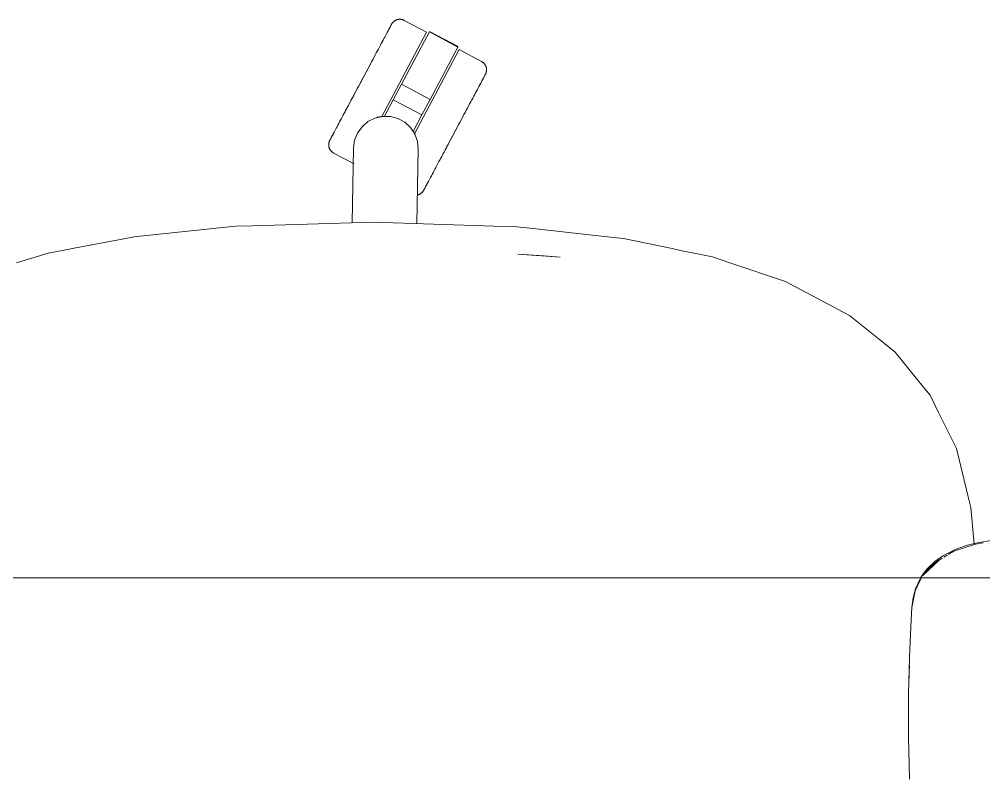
# Model space of a CAD drawing. Header units: millimetres. Extents: x 155927 to 295199, y -4084 to 97293.
# Drawn here: x 163478 to 163895.2, y 19551.6 to 19878.4 of the extents above; entities that cross this region are included whole.
import ezdxf

# ---------------------------------------------------------------- set-up
doc = ezdxf.new("R2010")
doc.units = ezdxf.units.MM
doc.header["$MEASUREMENT"] = 0
doc.layers.add('G-IMPT', color=8, linetype='CONTINUOUS', lineweight=9)
doc.layers.add('I-FURN', color=8, linetype='CONTINUOUS', lineweight=9)

msp = doc.modelspace()

# ---------------------------------------------------------------- linework, layer by layer
at = {"layer": 'G-IMPT'}
for p, q in [((163631.1, 19790.68), (163578.94, 19789.06)), ((163683.28, 19788.97), (163631.1, 19790.68)), ((163527.62, 19784.28), (163564.61, 19788.11)), ((163564.61, 19788.11), (163571.68, 19788.84)), ((163578.94, 19789.06), (163571.68, 19788.84)), ((163683.28, 19788.97), (163693.23, 19788.65)), ((163697.6, 19788.17), (163693.23, 19788.65)), ((163697.6, 19788.17), (163735.04, 19784.04)), ((163501.78, 19779.33), (163527.16, 19784.2)), ((163527.62, 19784.28), (163527.16, 19784.2)), ((163739.46, 19783.55), (163735.04, 19784.04)), ((163760.4, 19779.2), (163739.46, 19783.55)), ((163490.51, 19777.16), (163498.11, 19778.62)), ((163501.78, 19779.33), (163498.11, 19778.62)), ((163760.4, 19779.2), (163764.08, 19778.44)), ((163764.08, 19778.44), (163777.9, 19775.57)), ((163476.9, 19772.97), (163490.51, 19777.16)), ((163693.76, 19776.77), (163712.04, 19775.52)), ((163693.76, 19776.77), (163705.09, 19776.13)), ((163712.04, 19775.52), (163705.09, 19776.13)), ((163785.34, 19773.05), (163777.9, 19775.57)), ((163785.34, 19773.05), (163809.43, 19764.9)), ((163811.09, 19764.03), (163809.43, 19764.9)), ((163830.6, 19753.73), (163811.09, 19764.03)), ((163830.6, 19753.73), (163831.97, 19753)), ((163837.1, 19750.3), (163831.97, 19753)), ((163837.1, 19750.3), (163852.24, 19738.09)), ((163856.9, 19734.33), (163852.24, 19738.09)), ((163869.07, 19719.38), (163856.9, 19734.33)), ((163869.07, 19719.38), (163872.05, 19715.73)), ((163872.05, 19715.73), (163875.57, 19708.56)), ((163881.22, 19697.1), (163875.57, 19708.56)), ((163881.22, 19697.1), (163883.37, 19692.73)), ((163883.37, 19692.73), (163887.77, 19674.79)), ((163887.77, 19674.79), (163888.35, 19672.42)), ((163889.65, 19667.13), (163888.35, 19672.42)), ((163891.09, 19651.25), (163889.65, 19667.13)), ((163892.55, 19651.93), (163899.32, 19653.05)), ((163883.54, 19649.22), (163878.9, 19647.01)), ((163891.71, 19651.38), (163882.32, 19648.35)), ((163888.63, 19650.95), (163883.54, 19649.22)), ((163888.63, 19650.95), (163892.55, 19651.93)), ((163895, 19651.84), (163891.71, 19651.38)), ((163876.11, 19644.58), (163868.71, 19637.68)), ((163877.17, 19645.27), (163874.02, 19643.39)), ((163874.07, 19643.76), (163877.53, 19646.2)), ((163876.11, 19644.58), (163874.64, 19643.3)), ((163878.9, 19647.01), (163877.53, 19646.2)), ((163879.4, 19646.61), (163877.96, 19645.74)), ((163882.32, 19648.35), (163879.87, 19646.89)), ((163874.02, 19643.39), (163868.71, 19637.68)), ((163871.03, 19640.89), (163869.89, 19639.57)), ((163874.48, 19643.17), (163870.95, 19640.09)), ((163871.03, 19640.89), (163874.07, 19643.76)), ((163867.69, 19636.35), (163865.7, 19632.03)), ((163867.61, 19635.44), (163868.24, 19636.71)), ((163867.94, 19636.71), (163869.89, 19639.57)), ((163868.71, 19637.68), (163870.95, 19640.09)), ((163864.64, 19628.07), (163865.7, 19632.03)), ((163867.61, 19635.44), (163865.51, 19631.18)), ((163865.51, 19631.18), (163864.14, 19623.84)), ((163864.14, 19624.06), (163864.64, 19628.07)), ((163863.86, 19618.4), (163864.14, 19624.06)), ((163863.86, 19618.4), (163863.24, 19605.84)), ((163863.12, 19602.29), (163863.24, 19605.84)), ((163862.74, 19586.63), (163863.12, 19602.29)), ((163863.06, 19598.89), (163862.91, 19595.57)), ((163862.91, 19593.35), (163862.91, 19595.57)), ((163862.74, 19586.63), (163862.69, 19582.11)), ((163862.69, 19582.11), (163862.69, 19567.4)), ((163862.77, 19561.93), (163862.69, 19567.4)), ((163862.77, 19561.93), (163863.06, 19549.62)), ((163862.9, 19555.15), (163862.9, 19557.23)), ((163862.98, 19553.49), (163862.9, 19555.15))]:
    msp.add_line(p, q, dxfattribs=at)
at = {"layer": 'I-FURN'}
for p, q in [((163640.77, 19877.95), (163640.92, 19878.03)), ((163640.92, 19878.03), (163641.06, 19878.09)), ((163641.06, 19878.09), (163641.21, 19878.15)), ((163641.21, 19878.15), (163641.36, 19878.21)), ((163641.36, 19878.21), (163641.52, 19878.25)), ((163641.52, 19878.25), (163641.67, 19878.3)), ((163641.67, 19878.3), (163641.83, 19878.33)), ((163641.83, 19878.33), (163641.99, 19878.36)), ((163641.99, 19878.36), (163642.15, 19878.38)), ((163642.15, 19878.38), (163642.31, 19878.4)), ((163642.31, 19878.4), (163642.47, 19878.41)), ((163642.47, 19878.41), (163642.63, 19878.41)), ((163642.63, 19878.41), (163642.79, 19878.41)), ((163642.79, 19878.41), (163642.95, 19878.4)), ((163642.95, 19878.4), (163643.11, 19878.38)), ((163643.11, 19878.38), (163643.27, 19878.36)), ((163643.27, 19878.36), (163643.43, 19878.33)), ((163643.43, 19878.33), (163643.59, 19878.3)), ((163643.59, 19878.3), (163643.75, 19878.26)), ((163643.75, 19878.26), (163643.9, 19878.21)), ((163643.9, 19878.21), (163644.05, 19878.16)), ((163644.05, 19878.16), (163644.2, 19878.1)), ((163644.2, 19878.1), (163644.35, 19878.03)), ((163644.35, 19878.03), (163644.49, 19877.96)), ((163637.81, 19873.88), (163637.57, 19873.43)), ((163637.68, 19873.64), (163637.91, 19874.07)), ((163638.03, 19874.29), (163637.81, 19873.88)), ((163637.91, 19874.07), (163638.12, 19874.47)), ((163638.22, 19874.66), (163638.03, 19874.29)), ((163638.12, 19874.47), (163638.31, 19874.82)), ((163638.4, 19875), (163638.22, 19874.66)), ((163638.31, 19874.82), (163638.48, 19875.14)), ((163638.56, 19875.3), (163638.4, 19875)), ((163638.48, 19875.14), (163638.63, 19875.42)), ((163638.7, 19875.55), (163638.56, 19875.3)), ((163638.63, 19875.42), (163638.75, 19875.66)), ((163638.81, 19875.77), (163638.7, 19875.55)), ((163638.75, 19875.66), (163638.86, 19875.86)), ((163638.91, 19875.95), (163638.81, 19875.77)), ((163638.86, 19875.86), (163638.95, 19876.02)), ((163638.98, 19876.09), (163638.91, 19875.95)), ((163638.95, 19876.02), (163639.01, 19876.15)), ((163639.04, 19876.19), (163638.98, 19876.09)), ((163639.01, 19876.15), (163639.06, 19876.23)), ((163639.07, 19876.25), (163639.04, 19876.19)), ((163639.06, 19876.23), (163639.08, 19876.27)), ((163639.08, 19876.27), (163639.07, 19876.25)), ((163639.08, 19876.27), (163639.16, 19876.42)), ((163639.08, 19876.27), (163639.08, 19876.27)), ((163639.16, 19876.42), (163639.24, 19876.55)), ((163639.24, 19876.55), (163639.33, 19876.69)), ((163639.33, 19876.69), (163639.43, 19876.82)), ((163639.43, 19876.82), (163639.53, 19876.94)), ((163639.53, 19876.94), (163639.63, 19877.07)), ((163639.63, 19877.07), (163639.74, 19877.18)), ((163639.74, 19877.18), (163639.86, 19877.3)), ((163639.86, 19877.3), (163639.98, 19877.41)), ((163639.98, 19877.41), (163640.1, 19877.51)), ((163640.1, 19877.51), (163640.23, 19877.61)), ((163640.23, 19877.61), (163640.36, 19877.7)), ((163640.36, 19877.7), (163640.49, 19877.79)), ((163640.49, 19877.79), (163640.63, 19877.88)), ((163640.63, 19877.88), (163640.77, 19877.95)), ((163644.49, 19877.96), (163644.53, 19877.94)), ((163654.22, 19872.79), (163644.53, 19877.94)), ((163634.69, 19836.07), (163654.22, 19872.79)), ((163635.76, 19870.04), (163635.4, 19869.36)), ((163636.11, 19870.68), (163635.76, 19870.04)), ((163636.44, 19871.3), (163636.11, 19870.68)), ((163636.75, 19871.88), (163636.44, 19871.3)), ((163636.58, 19871.57), (163636.88, 19872.14)), ((163637.04, 19872.44), (163636.75, 19871.88)), ((163636.88, 19872.14), (163637.17, 19872.68)), ((163637.31, 19872.95), (163637.04, 19872.44)), ((163637.17, 19872.68), (163637.43, 19873.18)), ((163637.57, 19873.43), (163637.31, 19872.95)), ((163637.43, 19873.18), (163637.68, 19873.64)), ((163643.37, 19850.27), (163655.45, 19872.98)), ((163655.45, 19872.98), (163667.81, 19866.4)), ((163667.9, 19866.57), (163655.54, 19873.15)), ((163633.38, 19865.55), (163632.94, 19864.72)), ((163633.81, 19866.37), (163633.38, 19865.55)), ((163634.23, 19867.15), (163633.81, 19866.37)), ((163634.64, 19867.92), (163634.23, 19867.15)), ((163635.03, 19868.65), (163634.64, 19867.92)), ((163635.4, 19869.36), (163635.03, 19868.65)), ((163667.81, 19866.4), (163655.73, 19843.69)), ((163630.79, 19860.68), (163631.28, 19861.6)), ((163631.54, 19862.09), (163631.05, 19861.18)), ((163631.28, 19861.6), (163631.76, 19862.5)), ((163632.01, 19862.99), (163631.54, 19862.09)), ((163632.48, 19863.86), (163632.01, 19862.99)), ((163632.94, 19864.72), (163632.48, 19863.86)), ((163648.8, 19828.53), (163668.34, 19865.28)), ((163678.03, 19860.13), (163668.34, 19865.28)), ((163629.03, 19857.38), (163628.51, 19856.4)), ((163628.75, 19856.85), (163629.27, 19857.82)), ((163629.55, 19858.34), (163629.03, 19857.38)), ((163629.27, 19857.82), (163629.78, 19858.79)), ((163630.06, 19859.3), (163629.55, 19858.34)), ((163629.78, 19858.79), (163630.29, 19859.74)), ((163630.56, 19860.25), (163630.06, 19859.3)), ((163630.29, 19859.74), (163630.79, 19860.68)), ((163631.05, 19861.18), (163630.56, 19860.25)), ((163678.03, 19860.13), (163678.17, 19860.05)), ((163678.17, 19860.05), (163678.31, 19859.97)), ((163678.31, 19859.97), (163678.44, 19859.88)), ((163678.44, 19859.88), (163678.57, 19859.78)), ((163678.57, 19859.78), (163678.7, 19859.68)), ((163678.7, 19859.68), (163678.82, 19859.58)), ((163678.82, 19859.58), (163678.94, 19859.47)), ((163678.94, 19859.47), (163679.05, 19859.35)), ((163679.05, 19859.35), (163679.16, 19859.23)), ((163679.16, 19859.23), (163679.27, 19859.11)), ((163679.27, 19859.11), (163679.37, 19858.98)), ((163679.37, 19858.98), (163679.46, 19858.85)), ((163679.46, 19858.85), (163679.55, 19858.72)), ((163679.55, 19858.72), (163679.63, 19858.58)), ((163679.63, 19858.58), (163679.71, 19858.44)), ((163679.71, 19858.44), (163679.78, 19858.3)), ((163679.78, 19858.3), (163679.85, 19858.15)), ((163679.85, 19858.15), (163679.91, 19858)), ((163679.91, 19858), (163679.96, 19857.85)), ((163679.96, 19857.85), (163680.01, 19857.69)), ((163680.01, 19857.69), (163680.05, 19857.54)), ((163680.05, 19857.54), (163680.09, 19857.38)), ((163680.09, 19857.38), (163680.12, 19857.22)), ((163680.12, 19857.22), (163680.14, 19857.06)), ((163626.93, 19853.42), (163626.39, 19852.41)), ((163626.64, 19852.88), (163627.17, 19853.88)), ((163627.46, 19854.42), (163626.93, 19853.42)), ((163627.17, 19853.88), (163627.7, 19854.87)), ((163627.99, 19855.41), (163627.46, 19854.42)), ((163627.7, 19854.87), (163628.23, 19855.87)), ((163628.51, 19856.4), (163627.99, 19855.41)), ((163628.23, 19855.87), (163628.75, 19856.85)), ((163678.84, 19853.07), (163678.64, 19852.69)), ((163678.74, 19852.87), (163678.92, 19853.23)), ((163679.02, 19853.4), (163678.84, 19853.07)), ((163678.92, 19853.23), (163679.09, 19853.54)), ((163679.18, 19853.7), (163679.02, 19853.4)), ((163679.09, 19853.54), (163679.24, 19853.82)), ((163679.31, 19853.96), (163679.18, 19853.7)), ((163679.24, 19853.82), (163679.37, 19854.06)), ((163679.43, 19854.18), (163679.31, 19853.96)), ((163679.37, 19854.06), (163679.48, 19854.27)), ((163679.53, 19854.36), (163679.43, 19854.18)), ((163679.48, 19854.27), (163679.56, 19854.43)), ((163679.6, 19854.5), (163679.53, 19854.36)), ((163679.56, 19854.43), (163679.63, 19854.55)), ((163679.65, 19854.6), (163679.6, 19854.5)), ((163679.63, 19854.55), (163679.67, 19854.63)), ((163679.69, 19854.66), (163679.65, 19854.6)), ((163679.67, 19854.63), (163679.69, 19854.67)), ((163679.7, 19854.68), (163679.69, 19854.66)), ((163679.69, 19854.67), (163679.7, 19854.68)), ((163679.72, 19854.72), (163679.7, 19854.68)), ((163679.79, 19854.86), (163679.72, 19854.72)), ((163679.85, 19855.01), (163679.79, 19854.86)), ((163679.91, 19855.16), (163679.85, 19855.01)), ((163679.97, 19855.31), (163679.91, 19855.16)), ((163680.01, 19855.47), (163679.97, 19855.31)), ((163680.05, 19855.62), (163680.01, 19855.47)), ((163680.09, 19855.78), (163680.05, 19855.62)), ((163680.12, 19855.94), (163680.09, 19855.78)), ((163680.14, 19856.1), (163680.12, 19855.94)), ((163680.14, 19857.06), (163680.15, 19856.9)), ((163680.16, 19856.26), (163680.14, 19856.1)), ((163680.15, 19856.9), (163680.16, 19856.74)), ((163680.16, 19856.74), (163680.17, 19856.58)), ((163680.17, 19856.42), (163680.16, 19856.26)), ((163680.17, 19856.58), (163680.17, 19856.42)), ((163623.97, 19847.86), (163624.5, 19848.86)), ((163624.79, 19849.4), (163624.26, 19848.4)), ((163624.5, 19848.86), (163625.04, 19849.86)), ((163625.32, 19850.4), (163624.79, 19849.4)), ((163625.04, 19849.86), (163625.57, 19850.87)), ((163625.86, 19851.41), (163625.32, 19850.4)), ((163625.57, 19850.87), (163626.11, 19851.87)), ((163626.39, 19852.41), (163625.86, 19851.41)), ((163626.11, 19851.87), (163626.64, 19852.88)), ((163639.84, 19843.63), (163643.37, 19850.27)), ((163643.37, 19850.27), (163655.73, 19843.69)), ((163676.54, 19848.74), (163676.88, 19849.38)), ((163676.88, 19849.38), (163677.2, 19849.98)), ((163677.36, 19850.29), (163677.05, 19849.7)), ((163677.2, 19849.98), (163677.5, 19850.55)), ((163677.65, 19850.84), (163677.36, 19850.29)), ((163677.5, 19850.55), (163677.78, 19851.08)), ((163677.93, 19851.36), (163677.65, 19850.84)), ((163677.78, 19851.08), (163678.05, 19851.58)), ((163678.19, 19851.84), (163677.93, 19851.36)), ((163678.05, 19851.58), (163678.3, 19852.05)), ((163678.42, 19852.28), (163678.19, 19851.84)), ((163678.3, 19852.05), (163678.53, 19852.48)), ((163678.64, 19852.69), (163678.42, 19852.28)), ((163678.53, 19852.48), (163678.74, 19852.87)), ((163621.88, 19843.93), (163622.4, 19844.9)), ((163622.68, 19845.43), (163622.16, 19844.45)), ((163622.4, 19844.9), (163622.92, 19845.88)), ((163623.2, 19846.41), (163622.68, 19845.43)), ((163622.92, 19845.88), (163623.44, 19846.86)), ((163623.73, 19847.4), (163623.2, 19846.41)), ((163623.44, 19846.86), (163623.97, 19847.86)), ((163624.26, 19848.4), (163623.73, 19847.4)), ((163674.2, 19844.34), (163674.62, 19845.14)), ((163674.62, 19845.14), (163675.03, 19845.91)), ((163675.03, 19845.91), (163675.43, 19846.66)), ((163675.43, 19846.66), (163675.82, 19847.38)), ((163675.82, 19847.38), (163676.19, 19848.08)), ((163676.19, 19848.08), (163676.54, 19848.74)), ((163620.15, 19840.68), (163619.67, 19839.77)), ((163619.89, 19840.19), (163620.38, 19841.1)), ((163620.64, 19841.6), (163620.15, 19840.68)), ((163620.38, 19841.1), (163620.87, 19842.03)), ((163621.14, 19842.54), (163620.64, 19841.6)), ((163620.87, 19842.03), (163621.37, 19842.97)), ((163621.65, 19843.49), (163621.14, 19842.54)), ((163621.37, 19842.97), (163621.88, 19843.93)), ((163622.16, 19844.45), (163621.65, 19843.49)), ((163636.04, 19836.48), (163639.84, 19843.63)), ((163639.84, 19843.63), (163652.2, 19837.05)), ((163655.73, 19843.69), (163652.2, 19837.05)), ((163672.15, 19840.49), (163671.67, 19839.58)), ((163671.89, 19840), (163672.37, 19840.91)), ((163672.63, 19841.39), (163672.15, 19840.49)), ((163672.37, 19840.91), (163672.85, 19841.8)), ((163673.1, 19842.27), (163672.63, 19841.39)), ((163672.85, 19841.8), (163673.31, 19842.66)), ((163673.55, 19843.12), (163673.1, 19842.27)), ((163673.31, 19842.66), (163673.76, 19843.51)), ((163674, 19843.96), (163673.55, 19843.12)), ((163673.76, 19843.51), (163674.2, 19844.34)), ((163617.85, 19836.34), (163617.42, 19835.54)), ((163618.29, 19837.17), (163617.85, 19836.34)), ((163618.05, 19836.72), (163618.49, 19837.56)), ((163618.74, 19838.02), (163618.29, 19837.17)), ((163618.49, 19837.56), (163618.95, 19838.41)), ((163619.2, 19838.88), (163618.74, 19838.02)), ((163618.95, 19838.41), (163619.42, 19839.29)), ((163619.67, 19839.77), (163619.2, 19838.88)), ((163619.42, 19839.29), (163619.89, 19840.19)), ((163631.9, 19835.66), (163635.19, 19836.41)), ((163635.19, 19836.41), (163638.56, 19836.35)), ((163638.56, 19836.35), (163641.82, 19835.49)), ((163652.2, 19837.05), (163648.4, 19829.91)), ((163670.16, 19836.75), (163669.65, 19835.78)), ((163669.89, 19836.23), (163670.4, 19837.19)), ((163670.67, 19837.71), (163670.16, 19836.75)), ((163670.4, 19837.19), (163670.9, 19838.14)), ((163671.17, 19838.65), (163670.67, 19837.71)), ((163670.9, 19838.14), (163671.4, 19839.08)), ((163671.67, 19839.58), (163671.17, 19838.65)), ((163671.4, 19839.08), (163671.89, 19840)), ((163615.86, 19832.6), (163615.51, 19831.94)), ((163616.23, 19833.3), (163615.86, 19832.6)), ((163616.61, 19834.02), (163616.23, 19833.3)), ((163617.01, 19834.77), (163616.61, 19834.02)), ((163617.42, 19835.54), (163617.01, 19834.77)), ((163626.32, 19831.95), (163628.88, 19834.15)), ((163628.88, 19834.15), (163631.9, 19835.66)), ((163641.82, 19835.49), (163644.78, 19833.87)), ((163644.78, 19833.87), (163647.26, 19831.59)), ((163667.26, 19831.28), (163667.79, 19832.28)), ((163668.07, 19832.82), (163667.54, 19831.82)), ((163667.79, 19832.28), (163668.32, 19833.28)), ((163668.6, 19833.81), (163668.07, 19832.82)), ((163668.32, 19833.28), (163668.84, 19834.27)), ((163669.13, 19834.8), (163668.6, 19833.81)), ((163668.84, 19834.27), (163669.37, 19835.25)), ((163669.65, 19835.78), (163669.13, 19834.8)), ((163669.37, 19835.25), (163669.89, 19836.23)), ((163613.21, 19827.61), (163613.4, 19827.98)), ((163613.52, 19828.2), (163613.31, 19827.81)), ((163613.4, 19827.98), (163613.62, 19828.39)), ((163613.75, 19828.63), (163613.52, 19828.2)), ((163613.62, 19828.39), (163613.86, 19828.84)), ((163614, 19829.1), (163613.75, 19828.63)), ((163613.86, 19828.84), (163614.12, 19829.32)), ((163614.26, 19829.6), (163614, 19829.1)), ((163614.12, 19829.32), (163614.39, 19829.84)), ((163614.55, 19830.13), (163614.26, 19829.6)), ((163614.39, 19829.84), (163614.68, 19830.39)), ((163614.85, 19830.7), (163614.55, 19830.13)), ((163614.68, 19830.39), (163614.99, 19830.97)), ((163615.17, 19831.3), (163614.85, 19830.7)), ((163615.51, 19831.94), (163615.17, 19831.3)), ((163623.1, 19826.08), (163624.36, 19829.21)), ((163624.36, 19829.21), (163626.32, 19831.95)), ((163647.26, 19831.59), (163649.13, 19828.78)), ((163649.13, 19828.78), (163650.27, 19825.6)), ((163665.12, 19827.26), (163665.65, 19828.27)), ((163665.94, 19828.81), (163665.41, 19827.8)), ((163665.65, 19828.27), (163666.19, 19829.27)), ((163666.48, 19829.81), (163665.94, 19828.81)), ((163666.19, 19829.27), (163666.72, 19830.28)), ((163667.01, 19830.82), (163666.48, 19829.81)), ((163666.72, 19830.28), (163667.26, 19831.28)), ((163667.54, 19831.82), (163667.01, 19830.82)), ((163611.88, 19824.26), (163611.89, 19824.42)), ((163611.88, 19824.1), (163611.88, 19824.26)), ((163611.88, 19823.94), (163611.88, 19824.1)), ((163611.89, 19823.78), (163611.88, 19823.94)), ((163611.89, 19824.42), (163611.91, 19824.58)), ((163611.91, 19823.62), (163611.89, 19823.78)), ((163611.91, 19824.58), (163611.93, 19824.74)), ((163611.93, 19824.74), (163611.96, 19824.9)), ((163611.96, 19824.9), (163611.99, 19825.06)), ((163611.99, 19825.06), (163612.03, 19825.21)), ((163612.03, 19825.21), (163612.08, 19825.37)), ((163612.08, 19825.37), (163612.13, 19825.52)), ((163612.13, 19825.52), (163612.19, 19825.67)), ((163612.19, 19825.67), (163612.26, 19825.82)), ((163612.26, 19825.82), (163612.33, 19825.96)), ((163612.33, 19825.96), (163612.35, 19826)), ((163612.37, 19826.05), (163612.35, 19826.01)), ((163612.35, 19826), (163612.36, 19826.02)), ((163612.35, 19826.01), (163612.35, 19826)), ((163612.36, 19826.02), (163612.39, 19826.08)), ((163612.42, 19826.13), (163612.37, 19826.05)), ((163612.39, 19826.08), (163612.45, 19826.18)), ((163612.48, 19826.25), (163612.42, 19826.13)), ((163612.45, 19826.18), (163612.52, 19826.32)), ((163612.57, 19826.41), (163612.48, 19826.25)), ((163612.52, 19826.32), (163612.62, 19826.5)), ((163612.68, 19826.61), (163612.57, 19826.41)), ((163612.62, 19826.5), (163612.73, 19826.72)), ((163612.8, 19826.86), (163612.68, 19826.61)), ((163612.73, 19826.72), (163612.87, 19826.98)), ((163612.95, 19827.13), (163612.8, 19826.86)), ((163612.87, 19826.98), (163613.03, 19827.28)), ((163613.12, 19827.45), (163612.95, 19827.13)), ((163613.03, 19827.28), (163613.21, 19827.61)), ((163613.31, 19827.81), (163613.12, 19827.45)), ((163622.64, 19822.74), (163623.1, 19826.08)), ((163650.27, 19825.6), (163650.62, 19822.25)), ((163663.29, 19823.83), (163662.78, 19822.86)), ((163663.01, 19823.3), (163663.53, 19824.28)), ((163663.82, 19824.81), (163663.29, 19823.83)), ((163663.53, 19824.28), (163664.06, 19825.27)), ((163664.34, 19825.81), (163663.82, 19824.81)), ((163664.06, 19825.27), (163664.59, 19826.26)), ((163664.87, 19826.8), (163664.34, 19825.81)), ((163664.59, 19826.26), (163665.12, 19827.26)), ((163665.41, 19827.8), (163664.87, 19826.8)), ((163611.93, 19823.46), (163611.91, 19823.62)), ((163611.96, 19823.3), (163611.93, 19823.46)), ((163612, 19823.14), (163611.96, 19823.3)), ((163612.04, 19822.99), (163612, 19823.14)), ((163612.09, 19822.83), (163612.04, 19822.99)), ((163612.14, 19822.68), (163612.09, 19822.83)), ((163612.2, 19822.53), (163612.14, 19822.68)), ((163612.27, 19822.38), (163612.2, 19822.53)), ((163612.34, 19822.24), (163612.27, 19822.38)), ((163612.41, 19822.1), (163612.34, 19822.24)), ((163612.5, 19821.96), (163612.41, 19822.1)), ((163612.59, 19821.83), (163612.5, 19821.96)), ((163612.68, 19821.69), (163612.59, 19821.83)), ((163612.78, 19821.57), (163612.68, 19821.69)), ((163612.88, 19821.44), (163612.78, 19821.57)), ((163612.99, 19821.33), (163612.88, 19821.44)), ((163613.11, 19821.21), (163612.99, 19821.33)), ((163613.22, 19821.1), (163613.11, 19821.21)), ((163613.35, 19821), (163613.22, 19821.1)), ((163613.47, 19820.9), (163613.35, 19821)), ((163613.6, 19820.8), (163613.47, 19820.9)), ((163613.74, 19820.71), (163613.6, 19820.8)), ((163613.88, 19820.63), (163613.74, 19820.71)), ((163614.02, 19820.55), (163613.88, 19820.63)), ((163614.02, 19820.55), (163622.86, 19815.85)), ((163622.07, 19790.4), (163622.64, 19822.74)), ((163650.62, 19822.25), (163650.06, 19790.06)), ((163661.26, 19820), (163660.77, 19819.08)), ((163660.99, 19819.5), (163661.49, 19820.43)), ((163661.76, 19820.94), (163661.26, 19820)), ((163661.49, 19820.43), (163661.99, 19821.38)), ((163662.26, 19821.89), (163661.76, 19820.94)), ((163661.99, 19821.38), (163662.5, 19822.33)), ((163662.78, 19822.86), (163662.26, 19821.89)), ((163662.5, 19822.33), (163663.01, 19823.3)), ((163658.67, 19815.13), (163659.11, 19815.96)), ((163659.11, 19815.96), (163659.56, 19816.82)), ((163659.56, 19816.82), (163660.03, 19817.69)), ((163660.03, 19817.69), (163660.51, 19818.59)), ((163660.77, 19819.08), (163660.29, 19818.18)), ((163660.51, 19818.59), (163660.99, 19819.5)), ((163656.28, 19810.64), (163656.64, 19811.32)), ((163656.64, 19811.32), (163657.02, 19812.03)), ((163657.02, 19812.03), (163657.41, 19812.76)), ((163657.41, 19812.76), (163657.81, 19813.53)), ((163657.81, 19813.53), (163658.23, 19814.31)), ((163658.23, 19814.31), (163658.67, 19815.13)), ((163654.24, 19806.8), (163654.48, 19807.25)), ((163654.61, 19807.5), (163654.36, 19807.04)), ((163654.48, 19807.25), (163654.73, 19807.73)), ((163654.88, 19808), (163654.61, 19807.5)), ((163654.73, 19807.73), (163655.01, 19808.24)), ((163655.16, 19808.54), (163654.88, 19808)), ((163655.01, 19808.24), (163655.3, 19808.8)), ((163655.47, 19809.11), (163655.16, 19808.54)), ((163655.3, 19808.8), (163655.61, 19809.38)), ((163655.61, 19809.38), (163655.94, 19810)), ((163655.94, 19810), (163656.28, 19810.64)), ((163651.69, 19802.98), (163651.55, 19802.89)), ((163651.82, 19803.07), (163651.69, 19802.98)), ((163651.95, 19803.17), (163651.82, 19803.07)), ((163652.07, 19803.27), (163651.95, 19803.17)), ((163652.19, 19803.38), (163652.07, 19803.27)), ((163652.3, 19803.49), (163652.19, 19803.38)), ((163652.41, 19803.61), (163652.3, 19803.49)), ((163652.52, 19803.74), (163652.41, 19803.61)), ((163652.62, 19803.86), (163652.52, 19803.74)), ((163652.71, 19803.99), (163652.62, 19803.86)), ((163652.8, 19804.13), (163652.71, 19803.99)), ((163652.89, 19804.26), (163652.8, 19804.13)), ((163652.97, 19804.4), (163652.89, 19804.26)), ((163652.99, 19804.45), (163652.97, 19804.41)), ((163652.97, 19804.4), (163652.98, 19804.42)), ((163652.97, 19804.41), (163652.97, 19804.4)), ((163652.98, 19804.42), (163653.01, 19804.48)), ((163653.03, 19804.53), (163652.99, 19804.45)), ((163653.01, 19804.48), (163653.06, 19804.59)), ((163653.1, 19804.66), (163653.03, 19804.53)), ((163653.06, 19804.59), (163653.14, 19804.73)), ((163653.18, 19804.82), (163653.1, 19804.66)), ((163653.14, 19804.73), (163653.23, 19804.91)), ((163653.29, 19805.02), (163653.18, 19804.82)), ((163653.23, 19804.91), (163653.35, 19805.12)), ((163653.42, 19805.26), (163653.29, 19805.02)), ((163653.35, 19805.12), (163653.49, 19805.38)), ((163653.57, 19805.54), (163653.42, 19805.26)), ((163653.49, 19805.38), (163653.64, 19805.68)), ((163653.74, 19805.86), (163653.57, 19805.54)), ((163653.64, 19805.68), (163653.82, 19806.02)), ((163653.93, 19806.21), (163653.74, 19805.86)), ((163653.82, 19806.02), (163654.02, 19806.39)), ((163654.14, 19806.61), (163653.93, 19806.21)), ((163654.02, 19806.39), (163654.24, 19806.8)), ((163654.36, 19807.04), (163654.14, 19806.61)), ((163650.37, 19802.38), (163650.22, 19802.35)), ((163650.53, 19802.43), (163650.37, 19802.38)), ((163650.68, 19802.47), (163650.53, 19802.43)), ((163650.83, 19802.53), (163650.68, 19802.47)), ((163650.98, 19802.59), (163650.83, 19802.53)), ((163651.13, 19802.65), (163650.98, 19802.59)), ((163651.28, 19802.73), (163651.13, 19802.65)), ((163651.42, 19802.8), (163651.28, 19802.73)), ((163651.55, 19802.89), (163651.42, 19802.8)), ((162931.14, 19636.71), (164331.14, 19636.71)), ((164331.14, 19636.71), (162931.14, 19636.71))]:
    msp.add_line(p, q, dxfattribs=at)
msp.add_arc((163636.63, 19822.68), 13.81, 102.3473, 107.336, dxfattribs=at)
msp.add_open_spline([(163632.99, 19836), (163633.41, 19836.12), (163633.84, 19836.19), (163634.28, 19836.25)], degree=3, dxfattribs=at)

doc.saveas('drawing.dxf')
